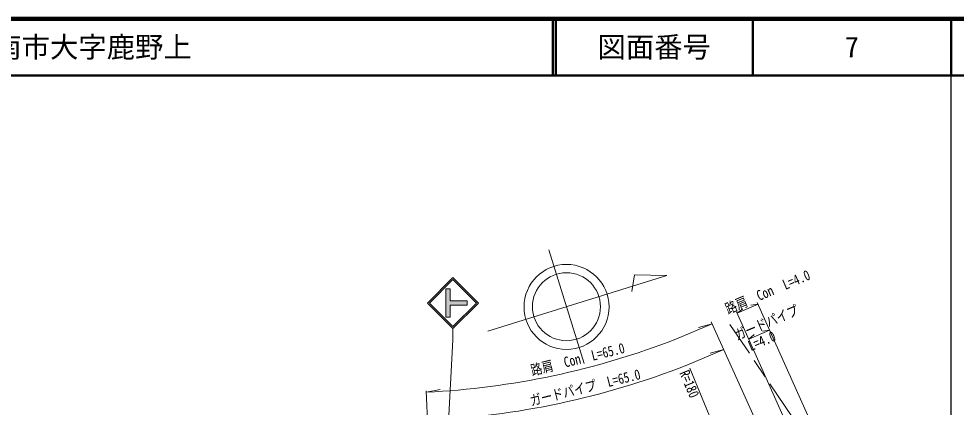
# Model space of a CAD drawing. Units: millimetres at full size, sheet at 1:1000; details may follow other scales. Extents: x 40000 to 680000, y 20000 to 380000.
# Drawn here: x 414504 to 579909, y 311413 to 380000 of the extents above; entities that cross this region are included whole.
import ezdxf
from ezdxf.enums import TextEntityAlignment as Align

# ---------------------------------------------------------------- set-up
doc = ezdxf.new("R2010")
doc.units = ezdxf.units.MM
doc.header["$LTSCALE"] = 1000
doc.linetypes.add('CHAIN', pattern=[18.5, 12, -1.5, 3.5, -1.5])
for name, color, linetype, lineweight in [('M-BMK', 2, 'CHAIN', 13), ('M-BMK-SRVR', 3, 'Continuous', 13), ('M-STR-HTXT', 7, 'Continuous', 13), ('M-STR-STRC', 7, 'Continuous', 13), ('M-TTL', 2, 'Continuous', 140), ('M-TTL-BAND', 7, 'Continuous', 25), ('M-TTL-LINE', 7, 'Continuous', 50)]:
    doc.layers.add(name, color=color, linetype=linetype, lineweight=lineweight)
doc.layers.add('M-TTL-TXT', color=7, linetype='Continuous')
doc.styles.add('ＭＳ ゴシック', font='')
doc.styles.get('ＭＳ ゴシック').set_extended_font_data('MS Gothic')

msp = doc.modelspace()

# ---------------------------------------------------------------- hatches: boundary and pattern name
at = {"layer": 'M-STR-STRC'}
msp.add_hatch(color=256, dxfattribs=at).paths.add_polyline_path([(489845, 327315), (490595, 327315), (490595, 329440), (493595, 329440), (493595, 330190), (490595, 330190), (490595, 332315), (489845, 332315)])

# ---------------------------------------------------------------- linework, layer by layer
at = {"layer": 'M-BMK'}
msp.add_line((584803, 259600), (539981, 326006), dxfattribs=at)
at = {"layer": 'M-BMK-SRVR'}
for p, q in [((508015, 339192), (514260, 319142)), ((497293, 324855), (528828, 334677)), ((523163, 334804), (522675, 331844)), ((528828, 334677), (523163, 334804))]:
    msp.add_line(p, q, dxfattribs=at)
for centre, radius in [((511150, 329127), 7500), ((511137, 329167), 6000)]:
    msp.add_circle(centre, radius, dxfattribs=at)
at = {"layer": 'M-STR-HTXT'}
for p, q in [((541250, 328026), (544933, 329588)), ((544933, 329588), (543681, 329428)), ((559163, 297823), (544786, 329918)), ((555400, 296440), (541135, 328283)), ((541250, 328026), (542236, 328815)), ((530420, 323433), (536831, 326152)), ((536831, 326152), (534460, 325517)), ((550941, 294867), (536688, 326469)), ((543295, 323462), (546978, 325024)), ((543295, 323462), (544280, 324251)), ((546978, 325024), (545725, 324864)), ((488789, 279309), (491096, 323315)), ((532372, 318830), (538887, 321593)), ((538887, 321593), (536516, 320958)), ((546038, 286608), (532899, 318300)), ((487668, 280123), (486410, 314326)), ((486419, 314068), (488827, 314547))]:
    msp.add_line(p, q, dxfattribs=at)
for centre, radius, start, end in [((479540, 454444), 140544, 272.8053, 291.22425), ((479552, 454354), 145453, 272.77835, 291.29309)]:
    msp.add_arc(centre, radius, start, end, dxfattribs=at)
at = {"layer": 'M-STR-STRC'}
for p, q in [((486596, 329815), (491096, 334315)), ((495596, 329815), (491096, 334315)), ((486950, 329815), (491096, 333962)), ((495243, 329815), (491096, 333962)), ((489845, 332315), (490595, 332315)), ((489845, 332315), (489845, 327315)), ((490595, 332315), (490595, 330190)), ((486596, 329815), (491096, 325315)), ((486950, 329815), (491096, 325668)), ((490595, 330190), (493595, 330190)), ((490595, 329440), (493595, 329440)), ((490595, 329440), (490595, 327315)), ((491096, 325668), (495243, 329815)), ((491096, 325315), (495596, 329815)), ((493595, 330190), (493595, 329440)), ((489845, 327315), (490595, 327315)), ((491096, 325315), (491096, 323315))]:
    msp.add_line(p, q, dxfattribs=at)
msp.add_lwpolyline([(489845, 332315), (490595, 332315), (490595, 330190), (493595, 330190), (493595, 329440), (490595, 329440), (490595, 327315), (489845, 327315)], close=True, dxfattribs=at)
at = {"layer": 'M-TTL'}
msp.add_line((680000, 380000), (40000, 380000), dxfattribs=at)
at = {"layer": 'M-TTL-BAND'}
msp.add_line((579000, 20000), (579000, 370000), dxfattribs=at)
at = {"layer": 'M-TTL-LINE'}
for p, q in [((508747, 380000), (508747, 370000)), ((509247, 380000), (509247, 370000)), ((543997, 380000), (543997, 370000)), ((579000, 380000), (579000, 370000)), ((40000, 370000), (680000, 370000))]:
    msp.add_line(p, q, dxfattribs=at)

# ---------------------------------------------------------------- texts
at = {"layer": 'M-STR-HTXT', "style": 'ＭＳ ゴシック', "width": 0.8}
for s, rotation, p in [('路肩\u3000Con\u3000L=4.0', 22.983, (547197, 330438)), ('ガードパイプ', 22.983, (546976, 325011)), ('路肩\u3000Con\u3000L=65.0', 13.807, (513462, 318487)), ('ガードパイプ\u3000L=65.0', 13.807, (514769, 313484))]:
    msp.add_text(s, height=1833, rotation=rotation, dxfattribs=at).set_placement(p, align=Align.BOTTOM_CENTER)
msp.add_text('L=4.0', height=1833, rotation=22.983, dxfattribs=at).set_placement((545248, 323965), align=Align.TOP_CENTER)
msp.add_text('R=180', height=1833, rotation=292.519, dxfattribs=at).set_placement((532734, 318187), align=Align.TOP_LEFT)
at = {"layer": 'M-TTL-TXT', "style": 'ＭＳ ゴシック'}
msp.add_text('周南市大字鹿野上', height=3666, dxfattribs=at).set_placement((405024, 375000), align=Align.MIDDLE_LEFT)
for s, p in [('図面番号', (526622, 375000)), ('7', (561497, 375000))]:
    msp.add_text(s, height=3666, dxfattribs=at).set_placement(p, align=Align.MIDDLE_CENTER)

doc.saveas('drawing.dxf')
